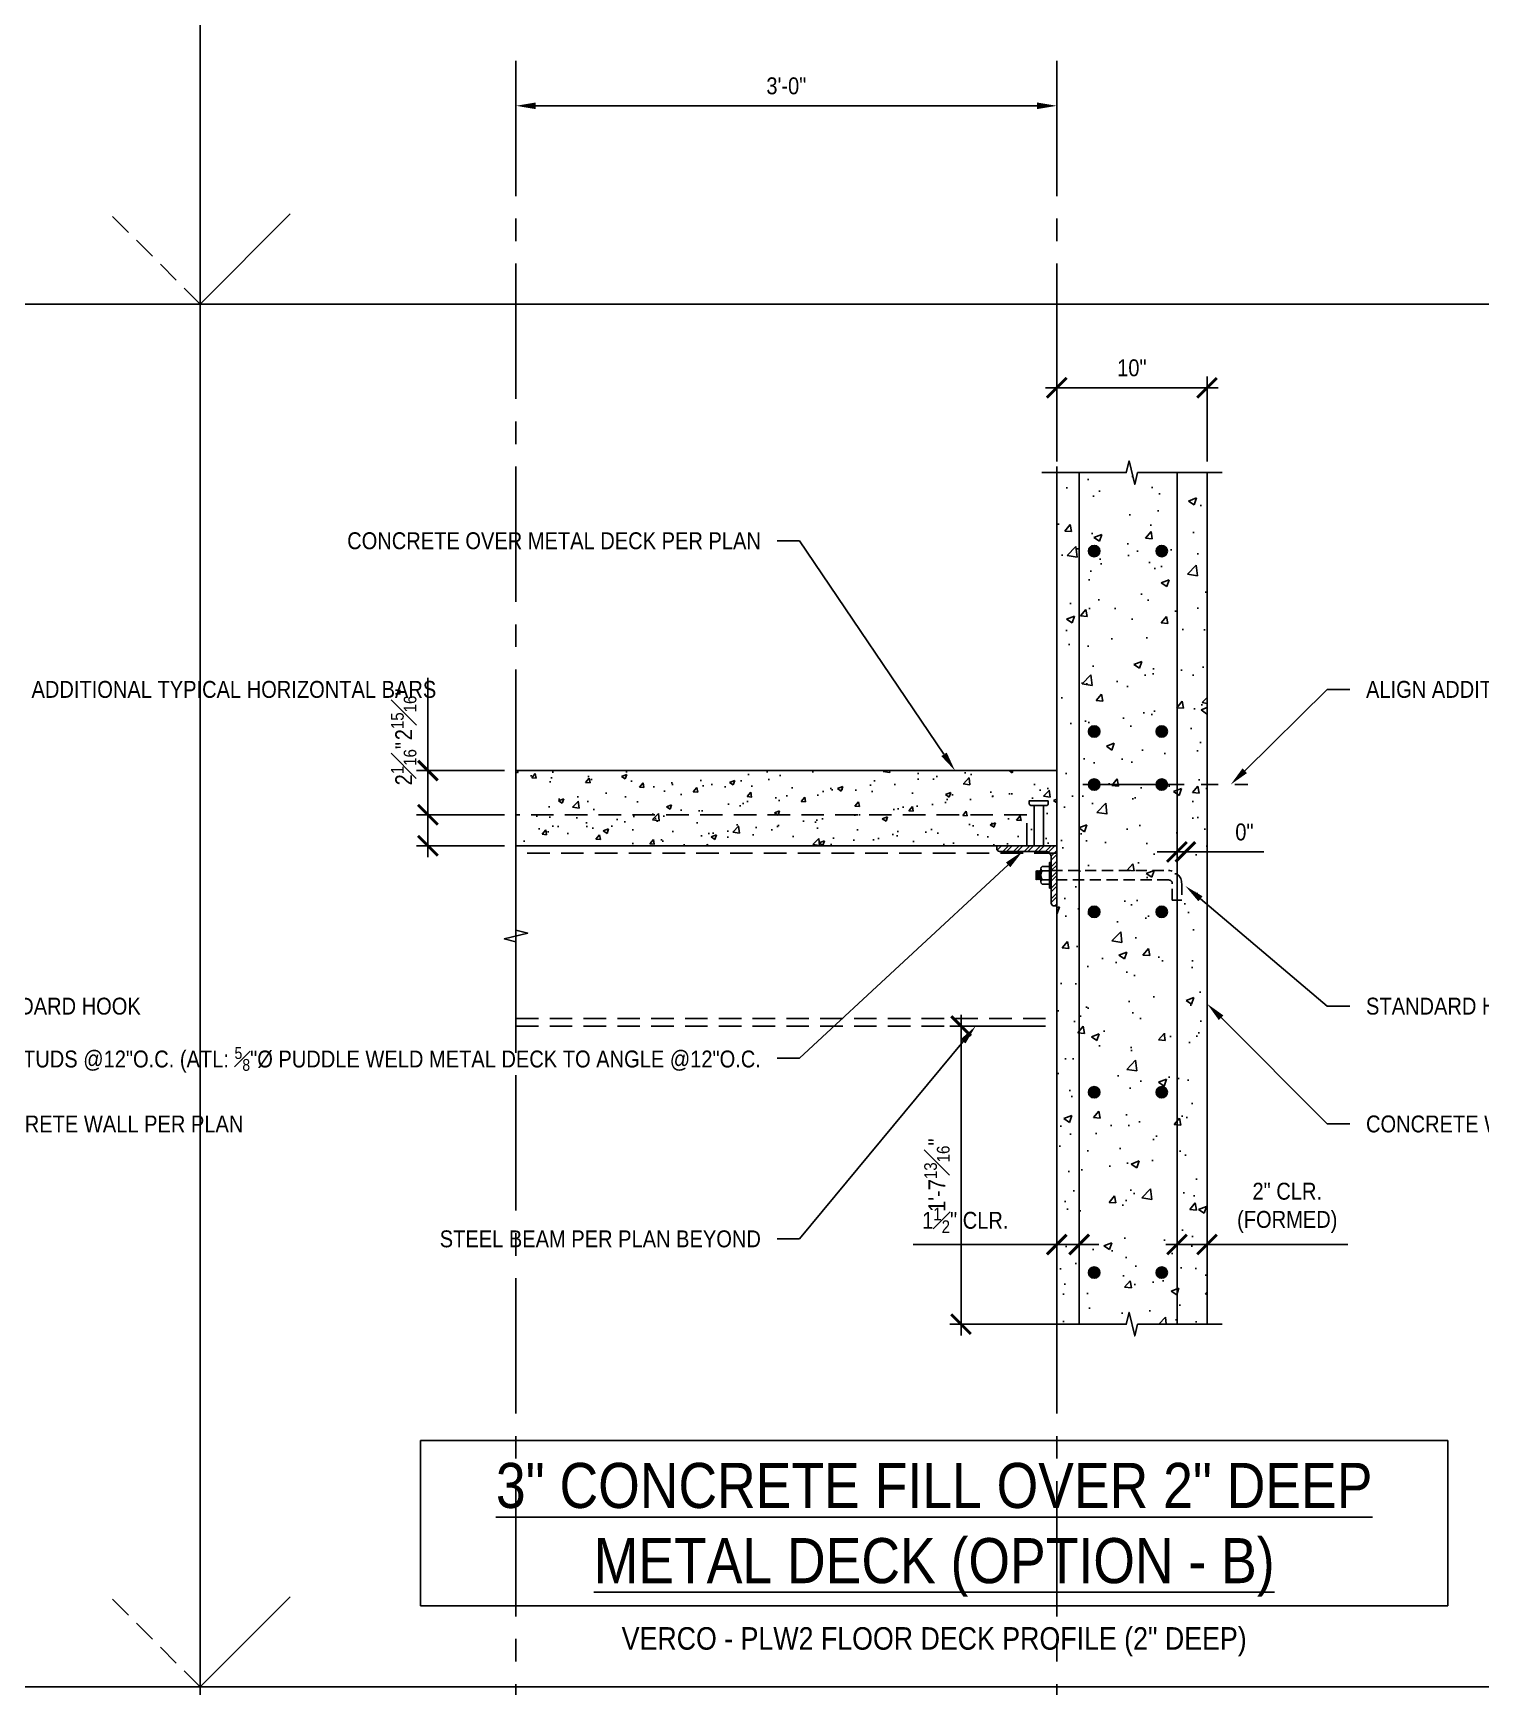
# Model space of a CAD drawing. Header units: inches. Extents: x -2661 to 42767, y -1222 to 9099.
# Drawn here: x 579.8 to 676.2, y 1903.5 to 2013.6 of the extents above; entities that cross this region are included whole.
import ezdxf
from ezdxf import colors
from ezdxf.entities.mleader import LeaderData, LeaderLine
from ezdxf.math import Vec2, Vec3

# ---------------------------------------------------------------- set-up
doc = ezdxf.new("R2010")
doc.units = ezdxf.units.IN
doc.header["$LTSCALE"] = 12
doc.header["$MEASUREMENT"] = 0
doc.header["$PDMODE"] = 3
for name, pattern in [('CENTER2', [1.125, 0.75, -0.125, 0.125, -0.125]), ('HIDDEN2', [0.1875, 0.125, -0.0625]), ('HIDDEN4', [0.09375, 0.0625, -0.03125])]:
    doc.linetypes.add(name, pattern=pattern)
doc.layers.get('0').update_dxf_attribs({"linetype": 'CONTINUOUS'})
doc.layers.get('DefPoints').update_dxf_attribs({"color": 251, "linetype": 'CONTINUOUS'})
doc.layers.add('DESIGNER COMMENTS', color=221, linetype='CONTINUOUS', plot=False)
doc.layers.add('S-ANNO-GRID-NONPLOT', color=251, linetype='CONTINUOUS', plot=False)
for name, color, linetype in [('S-ANNO-DIMS', 2, 'CONTINUOUS'), ('S-ANNO-NOTE', 4, 'CONTINUOUS'), ('S-BOLT', 2, 'CONTINUOUS'), ('S-BREAK', 2, 'CONTINUOUS'), ('S-CONC', 4, 'CONTINUOUS'), ('S-GRID', 1, 'CENTER2'), ('S-REBAR', 7, 'CONTINUOUS'), ('S-SIMPSON', 2, 'CONTINUOUS'), ('S-STEEL', 4, 'CONTINUOUS')]:
    doc.layers.add(name, color=color, linetype=linetype)
doc.layers.add('S-HATCH1', color=1, linetype='CONTINUOUS', transparency=0.5)
doc.layers.add('S-HATCH2', color=2, linetype='CONTINUOUS', transparency=0.5)
doc.styles.add('Arial', font='arial.ttf', dxfattribs={"width": 0.85})
doc.dimstyles.new('DIM-12_Se', dxfattribs={"dimscale": 12, "dimtxt": 0.09375, "dimasz": 0.109375, "dimexe": 0.0625, "dimexo": 0.0625, "dimgap": 0.0625, "dimtad": 1, "dimdec": 4, "dimzin": 11, "dimdsep": 46, "dimlunit": 4, "dimtxsty": 'Arial', "dimblk": 'ARCHTICK', "dimcen": 0.125, "dimdle": 0.0625, "dimclrd": 256, "dimclre": 256, "dimclrt": 4, "dimadec": 0, "dimazin": 0, "dimtfac": 0.75, "dimtdec": 4, "dimtmove": 0, "dimatfit": 3, "dimfxl": 1, "dimfrac": 1, "dimtolj": 1, "dimtzin": 0, "dimarcsym": 0})

# ---------------------------------------------------------------- blocks, each defined once
blk = doc.blocks.new('Se_24x36_STARTERS_GRID')
for p, q in [((-279.63, -92), (-279.63, 276)), ((-279.63, 184), (-273.63, 190)), ((-372.84, 184), (-279.63, 184)), ((-279.63, 184), (-186.42, 184)), ((-279.63, 92), (-273.63, 98)), ((-372.84, 92), (-279.63, 92)), ((-279.63, 92), (-186.42, 92))]:
    blk.add_line(p, q)
at = {"linetype": 'HIDDEN2'}
for p, q in [((-279.63, 184), (-285.63, 190)), ((-279.63, 92), (-285.63, 98))]:
    blk.add_line(p, q, dxfattribs=at)
blk = doc.blocks.new('*D1877')
at = {"layer": 'DefPoints', "color": 0, "transparency": 16777216}
for p in [(611.96, 2008.74), (647.96, 2008.74), (647.96, 2008.74)]:
    blk.add_point(p, dxfattribs=at)
at = {"layer": 'DESIGNER COMMENTS', "lineweight": -2, "transparency": 16777216}
blk.add_line((613.28, 2008.74), (646.65, 2008.74), dxfattribs=at)
at = {"layer": 'DESIGNER COMMENTS', "transparency": 16777216}
for points in [[(613.28, 2008.96), (613.28, 2008.52), (611.96, 2008.74)], [(646.65, 2008.96), (646.65, 2008.52), (647.96, 2008.74)]]:
    blk.add_solid(points, dxfattribs=at)
at = {"layer": 'DESIGNER COMMENTS', "transparency": 16777216, "insert": (629.96, 2010.06), "char_height": 1.125, "attachment_point": 5, "style": 'Arial'}
blk.add_mtext('\\A1;3\'-0"', dxfattribs=at)
blk = doc.blocks.new('_ARCHTICK')
at = {"color": 0, "linetype": 'ByBlock', "const_width": 0.15}
blk.add_lwpolyline([(-0.5, -0.5), (0.5, 0.5)], dxfattribs=at)
blk = doc.blocks.new('*D1883')
at = {"layer": 'DefPoints', "color": 0, "transparency": 16777216}
for p in [(657.96, 1989.98), (647.96, 1984.33), (657.96, 1984.33)]:
    blk.add_point(p, dxfattribs=at)
at = {"layer": 'S-ANNO-DIMS', "lineweight": -2, "transparency": 16777216}
for p, q in [((647.96, 1985.08), (647.96, 1990.73)), ((657.96, 1985.08), (657.96, 1990.73)), ((647.21, 1989.98), (658.71, 1989.98))]:
    blk.add_line(p, q, dxfattribs=at)
at = {"layer": 'S-ANNO-DIMS', "lineweight": -2, "transparency": 16777216, "xscale": 1.3125, "yscale": 1.3125, "zscale": 1.3125, "rotation": 180}
blk.add_blockref('_ARCHTICK', (647.96, 1989.98), dxfattribs=at)
at = {"layer": 'S-ANNO-DIMS', "lineweight": -2, "transparency": 16777216, "xscale": 1.3125, "yscale": 1.3125, "zscale": 1.3125}
blk.add_blockref('_ARCHTICK', (657.96, 1989.98), dxfattribs=at)
at = {"layer": 'S-ANNO-DIMS', "color": 4, "transparency": 16777216, "insert": (652.96, 1991.3), "char_height": 1.125, "attachment_point": 5, "style": 'Arial'}
blk.add_mtext('\\A1;10"', dxfattribs=at)
blk = doc.blocks.new('*D1884')
at = {"layer": 'DefPoints', "color": 0, "transparency": 16777216}
for p in [(655.96, 1932.98), (657.96, 1932.98), (657.96, 1932.98)]:
    blk.add_point(p, dxfattribs=at)
at = {"layer": 'S-ANNO-DIMS', "lineweight": -2, "transparency": 16777216}
for p, q in [((655.21, 1932.98), (657.96, 1932.98)), ((657.96, 1932.98), (667.33, 1932.98))]:
    blk.add_line(p, q, dxfattribs=at)
at = {"layer": 'S-ANNO-DIMS', "lineweight": -2, "transparency": 16777216, "xscale": 1.3125, "yscale": 1.3125, "zscale": 1.3125, "rotation": 180}
blk.add_blockref('_ARCHTICK', (655.96, 1932.98), dxfattribs=at)
at = {"layer": 'S-ANNO-DIMS', "lineweight": -2, "transparency": 16777216, "xscale": 1.3125, "yscale": 1.3125, "zscale": 1.3125}
blk.add_blockref('_ARCHTICK', (657.96, 1932.98), dxfattribs=at)
at = {"layer": 'S-ANNO-DIMS', "color": 4, "transparency": 16777216, "insert": (663.3, 1935.42), "char_height": 1.125, "width": 8.596, "attachment_point": 5, "style": 'Arial'}
blk.add_mtext('\\A1;2" CLR. (FORMED)', dxfattribs=at)
blk = doc.blocks.new('*D1885')
at = {"layer": 'DefPoints', "color": 0, "transparency": 16777216}
for p in [(647.96, 1932.98), (647.96, 1932.98), (649.45, 1932.98)]:
    blk.add_point(p, dxfattribs=at)
at = {"layer": 'S-ANNO-DIMS', "lineweight": -2, "transparency": 16777216}
for p, q in [((647.96, 1932.98), (638.4, 1932.98)), ((649.45, 1932.98), (647.96, 1932.98)), ((649.45, 1932.98), (650.76, 1932.98))]:
    blk.add_line(p, q, dxfattribs=at)
at = {"layer": 'S-ANNO-DIMS', "lineweight": -2, "transparency": 16777216, "xscale": 1.3125, "yscale": 1.3125, "zscale": 1.3125}
blk.add_blockref('_ARCHTICK', (647.96, 1932.98), dxfattribs=at)
at = {"layer": 'S-ANNO-DIMS', "lineweight": -2, "transparency": 16777216, "xscale": 1.3125, "yscale": 1.3125, "zscale": 1.3125, "rotation": 180}
blk.add_blockref('_ARCHTICK', (649.45, 1932.98), dxfattribs=at)
at = {"layer": 'S-ANNO-DIMS', "color": 4, "transparency": 16777216, "insert": (641.87, 1934.59), "char_height": 1.125, "width": 5.841, "attachment_point": 5, "style": 'Arial'}
blk.add_mtext('\\A1;1{\\H0.75x;\\S1#2;}" CLR.', dxfattribs=at)
blk = doc.blocks.new('*D1886')
at = {"layer": 'DefPoints', "color": 0, "transparency": 16777216}
for p in [(606.1, 1964.51), (611.96, 1964.51), (611.96, 1961.57)]:
    blk.add_point(p, dxfattribs=at)
at = {"layer": 'DESIGNER COMMENTS', "lineweight": -2, "transparency": 16777216}
for p, q in [((606.1, 1964.51), (606.1, 1970.69)), ((611.21, 1964.51), (605.35, 1964.51)), ((606.1, 1960.82), (606.1, 1964.51)), ((611.21, 1961.57), (605.35, 1961.57))]:
    blk.add_line(p, q, dxfattribs=at)
at = {"layer": 'DESIGNER COMMENTS', "lineweight": -2, "transparency": 16777216, "xscale": 1.3125, "yscale": 1.3125, "zscale": 1.3125}
for p, rotation in [((606.1, 1964.51), 90), ((606.1, 1961.57), 270)]:
    blk.add_blockref('_ARCHTICK', p, dxfattribs=dict(at, rotation=rotation))
at = {"layer": 'DESIGNER COMMENTS', "color": 4, "transparency": 16777216, "insert": (604.49, 1968.25), "char_height": 1.125, "attachment_point": 5, "rotation": 90, "style": 'Arial'}
blk.add_mtext('\\A1;2{\\H0.75x;\\S15#16;}"', dxfattribs=at)
blk = doc.blocks.new('*D1887')
at = {"layer": 'DefPoints', "color": 0, "transparency": 16777216}
for p in [(606.1, 1961.57), (611.96, 1961.57), (611.96, 1959.51)]:
    blk.add_point(p, dxfattribs=at)
at = {"layer": 'DESIGNER COMMENTS', "lineweight": -2, "transparency": 16777216}
for p, q in [((606.1, 1961.57), (606.1, 1967.05)), ((611.21, 1961.57), (605.35, 1961.57)), ((606.1, 1958.76), (606.1, 1961.57)), ((611.21, 1959.51), (605.35, 1959.51))]:
    blk.add_line(p, q, dxfattribs=at)
at = {"layer": 'DESIGNER COMMENTS', "lineweight": -2, "transparency": 16777216, "xscale": 1.3125, "yscale": 1.3125, "zscale": 1.3125}
for p, rotation in [((606.1, 1961.57), 90), ((606.1, 1959.51), 270)]:
    blk.add_blockref('_ARCHTICK', p, dxfattribs=dict(at, rotation=rotation))
at = {"layer": 'DESIGNER COMMENTS', "color": 4, "transparency": 16777216, "insert": (604.49, 1964.97), "char_height": 1.125, "attachment_point": 5, "rotation": 90, "style": 'Arial'}
blk.add_mtext('\\A1;2{\\H0.75x;\\S1#16;}"', dxfattribs=at)
blk = doc.blocks.new('NUT-SM-THREADS-new')
for p, q in [((-0.94, 0.81), (-0.94, 0)), ((-0.94, 0), (-0.84, 0)), ((-0.84, 0), (0.84, 0)), ((-0.7, 0.94), (0.7, 0.94)), ((0.39, 1.44), (-0.5, 1.44)), ((-0.5, 1.44), (-0.39, 1.37)), ((-0.5, 1.31), (-0.39, 1.37)), ((0.5, 1.25), (-0.5, 1.31)), ((-0.5, 1.31), (-0.39, 1.25)), ((-0.5, 1.19), (-0.39, 1.25)), ((0.5, 1.12), (-0.5, 1.19)), ((-0.5, 1.19), (-0.39, 1.12)), ((-0.5, 1.06), (-0.39, 1.12)), ((0.5, 1), (-0.5, 1.06)), ((-0.5, 1.06), (-0.39, 1)), ((-0.5, 0.94), (-0.39, 1)), ((-0.47, 0.81), (-0.47, 0)), ((-0.39, 1.37), (0.39, 1.31)), ((-0.39, 1.25), (0.39, 1.19)), ((-0.39, 1.12), (0.39, 1.06)), ((-0.39, 1), (0.39, 0.94)), ((0.5, 1.37), (-0.09, 1.41)), ((0.39, 1.44), (0.39, 1.44)), ((0.39, 1.44), (0.5, 1.37)), ((0.39, 1.31), (0.5, 1.37)), ((0.39, 1.31), (0.5, 1.25)), ((0.39, 1.19), (0.5, 1.25)), ((0.39, 1.19), (0.5, 1.12)), ((0.39, 1.06), (0.5, 1.12)), ((0.39, 1.06), (0.5, 1)), ((0.39, 0.94), (0.5, 1)), ((0.47, 0.81), (0.47, 0)), ((0.84, 0), (0.94, 0)), ((0.94, 0.81), (0.94, 0))]:
    blk.add_line(p, q)
for centre, radius, start, end in [((-0.7, 0.65), 0.283, 33.8901, 146.1099), ((0, -0.01), 0.943, 60.1583, 119.8417), ((0.7, 0.65), 0.283, 33.8901, 146.1099)]:
    blk.add_arc(centre, radius, start, end)
blk = doc.blocks.new('NUT-w-WASHER-sm-new')
blk.add_lwpolyline([(-1.36, 0.17), (1.36, 0.17), (1.36, 0), (-1.36, 0)], close=True)
blk.add_blockref('NUT-SM-THREADS-new', (0, 0.17))
blk = doc.blocks.new('L4x4x0-375')
at = {"layer": 'S-HATCH1'}
h = blk.add_hatch(dxfattribs=at)
h.set_pattern_fill('STEEL', color=256, scale=4, style=0)
h.set_pattern_definition([(45, (-1406.46766, -498.0818), (-0.35355339, 0.35355339), []), (45, (-1406.46766, -497.8318), (-0.35355339, 0.35355339), [])])
edge = h.paths.add_edge_path()
edge.add_line((4, -2), (4, -1.8125))
edge.add_arc((3.8125, -1.8125), 0.1875, 0, 90)
edge.add_line((3.8125, -1.625), (0.75, -1.625))
edge.add_arc((0.75, -1.25), 0.375, 180, 270, ccw=False)
edge.add_line((0.375, -1.25), (0.375, 1.8125))
edge.add_arc((0.1875, 1.8125), 0.1875, 0, 90)
edge.add_line((0.1875, 2), (0, 2))
edge.add_line((0, 2), (0, -2))
edge.add_line((0, -2), (4, -2))
at = {"layer": 'S-STEEL'}
blk.add_lwpolyline([(4, -2), (4, -1.8125, 0.41421356), (3.8125, -1.625), (0.75, -1.625, -0.41421356), (0.375, -1.25), (0.375, 1.8125, 0.41421356), (0.1875, 2), (0, 2), (0, -2)], format="xyb", close=True, dxfattribs=at)
blk = doc.blocks.new('*U521')
h = blk.add_hatch(color=256)
h.dxf.hatch_style = 1
h.paths.add_polyline_path([(0.375, 0, 1), (-0.375, 0, 1)])
at = {"color": 0}
blk.add_circle((0, 0), 0.375, dxfattribs=at)
blk = doc.blocks.new('*U1822')
at = {"layer": 'S-REBAR', "linetype": 'ByBlock', "rotation": 180}
blk.add_blockref('*U521', (0, 0), dxfattribs=at)
blk = doc.blocks.new('*U1821')
at = {"layer": 'S-REBAR', "color": 0, "linetype": 'ByBlock', "lineweight": -2, "transparency": 16777216}
for p in [(0, 48), (4.5, 48), (0, 36), (4.5, 36), (0, 24), (4.5, 24), (0, 12), (4.5, 12), (0, 0), (4.5, 0)]:
    blk.add_blockref('*U1822', p, dxfattribs=at)
blk = doc.blocks.new('*D1869')
at = {"layer": 'DefPoints', "color": 0, "transparency": 16777216}
for p in [(655.96, 1959.1), (655.96, 1959.1), (656.52, 1959.1)]:
    blk.add_point(p, dxfattribs=at)
at = {"layer": 'S-ANNO-DIMS', "lineweight": -2, "transparency": 16777216}
for p, q in [((655.96, 1959.1), (654.65, 1959.1)), ((655.96, 1959.1), (656.52, 1959.1)), ((656.52, 1959.1), (661.75, 1959.1))]:
    blk.add_line(p, q, dxfattribs=at)
at = {"layer": 'S-ANNO-DIMS', "lineweight": -2, "transparency": 16777216, "xscale": 1.3125, "yscale": 1.3125, "zscale": 1.3125}
blk.add_blockref('_ARCHTICK', (655.96, 1959.1), dxfattribs=at)
at = {"layer": 'S-ANNO-DIMS', "lineweight": -2, "transparency": 16777216, "xscale": 1.3125, "yscale": 1.3125, "zscale": 1.3125, "rotation": 180}
blk.add_blockref('_ARCHTICK', (656.52, 1959.1), dxfattribs=at)
at = {"layer": 'S-ANNO-DIMS', "color": 4, "transparency": 16777216, "insert": (660.45, 1960.42), "char_height": 1.125, "attachment_point": 5, "style": 'Arial'}
blk.add_mtext('\\A1;0"', dxfattribs=at)
blk = doc.blocks.new('*D1912')
at = {"layer": 'DefPoints', "color": 0, "transparency": 16777216}
for p in [(647.96, 1947.51), (641.59, 1927.68), (647.96, 1927.68)]:
    blk.add_point(p, dxfattribs=at)
at = {"layer": 'DESIGNER COMMENTS', "lineweight": -2, "transparency": 16777216}
for p, q in [((641.59, 1948.26), (641.59, 1926.93)), ((647.21, 1947.51), (640.84, 1947.51)), ((647.21, 1927.68), (640.84, 1927.68))]:
    blk.add_line(p, q, dxfattribs=at)
at = {"layer": 'DESIGNER COMMENTS', "lineweight": -2, "transparency": 16777216, "xscale": 1.3125, "yscale": 1.3125, "zscale": 1.3125}
for p, rotation in [((641.59, 1947.51), 90), ((641.59, 1927.68), 270)]:
    blk.add_blockref('_ARCHTICK', p, dxfattribs=dict(at, rotation=rotation))
at = {"layer": 'DESIGNER COMMENTS', "color": 4, "transparency": 16777216, "insert": (639.98, 1937.59), "char_height": 1.125, "attachment_point": 5, "rotation": 90, "style": 'Arial'}
blk.add_mtext('\\A1;1\'-7{\\H0.75x;\\S13#16;}"', dxfattribs=at)

msp = doc.modelspace()

# ---------------------------------------------------------------- hatches: boundary and pattern name
at = {"layer": 'S-HATCH2'}
h = msp.add_hatch(dxfattribs=at)
h.set_pattern_fill('AR-CONC', color=256, scale=0.75, style=0)
h.set_pattern_definition([(50, (156.1546, 1751.5466), (5.37945, -0.47064), [0.5625, -6.1875]), (355, (156.1546, 1751.5466), (-1.040635, 5.64144), [0.45, -4.95]), (100.4514, (156.603, 1751.5073), (4.338816, 5.1708), [0.47805, -5.258566]), (46.1842, (156.1546, 1753.0466), (8.00431, -1.241395), [0.84375, -9.28125]), (96.6356, (156.822, 1752.943), (7.00996, 7.30589), [0.71708, -7.88785]), (351.1842, (156.155, 1753.0466), (7.00996, 7.30589), [0.675, -7.425]), (21, (156.9046, 1752.6716), (4.476803, -3.01964), [0.5625, -6.1875]), (326, (156.9046, 1752.6716), (1.824865, 5.438625), [0.45, -4.95]), (71.4514, (157.2777, 1752.42), (6.30167, 2.418984), [0.47805, -5.258566]), (37.5, (156.1546, 1751.5466), (0.091199, 2.496704), [0, -4.89, 0, -5.025, 0, -4.96875]), (7.5, (156.1546, 1751.5466), (1.973022, 2.958088), [0, -2.865, 0, -4.7775, 0, -1.89375]), (327.5, (154.4821, 1751.5466), (4.003668, -0.1691615), [0, -1.875, 0, -5.85, 0, -7.7625]), (317.5, (153.732, 1751.5466), (4.373896, 0.750787), [0, -2.4375, 0, -3.885, 0, -5.5125])])
h.paths.add_polyline_path([(647.96399, 1927.67953), (652.58542, 1927.67953), (652.77471, 1928.45788), (652.96399, 1927.67953), (657.96399, 1927.67953), (657.96399, 1984.33364), (647.96399, 1984.33364)])
h = msp.add_hatch(dxfattribs=at)
h.set_pattern_fill('AR-CONC', color=256, scale=0.5, style=0)
h.set_pattern_definition([(50, (-32508.2112, -2072.5352), (3.5863009, -0.31376067), [0.375, -4.125]), (355, (-32508.2112, -2072.5352), (-0.69375667, 3.76096067), [0.3, -3.3]), (100.451444, (-32507.9124, -2072.5614), (2.89254423, 3.44719995), [0.31870096, -3.50571056]), (46.1842, (-32508.2112, -2071.5352), (5.33620665, -0.8275964), [0.5625, -6.1875]), (96.635635, (-32507.7666, -2071.604), (4.6733097, 4.870593), [0.4780517, -5.2585688]), (351.184164, (-32508.211, -2071.535), (4.6733097, 4.870593), [0.45, -4.95]), (21, (-32507.7112, -2071.7852), (2.98453526, -2.01309445), [0.375, -4.125]), (326, (-32507.7112, -2071.7852), (1.21657666, 3.62575023), [0.3, -3.3]), (71.451445, (-32507.4625, -2071.953), (4.2011119, 1.61265576), [0.31870095, -3.50571056]), (37.5, (-32508.2112, -2072.5352), (0.060799277, 1.66446927), [0, -3.26, 0, -3.35, 0, -3.3125]), (7.5, (-32508.2112, -2072.5352), (1.31534769, 1.97205856), [0, -1.91, 0, -3.185, 0, -1.2625]), (327.5, (-32509.3262, -2072.5352), (2.66911218, -0.11277436), [0, -1.25, 0, -3.9, 0, -5.175]), (317.5, (-32509.8262, -2072.5352), (2.91593085, 0.50052491), [0, -1.625, 0, -2.59, 0, -3.675])])
h.paths.add_polyline_path([(611.96399, 1964.50658), (611.96399, 1959.50658), (647.96399, 1959.50658), (647.96399, 1964.50658)])

# ---------------------------------------------------------------- linework, layer by layer
at = {"layer": 'DESIGNER COMMENTS', "linetype": 'CENTER2'}
for p, q in [((611.96399, 2011.73791), (611.96399, 1811.54657)), ((647.96399, 2011.73791), (647.96399, 1811.54657))]:
    msp.add_line(p, q, dxfattribs=at)
at = {"layer": 'S-BOLT', "linetype": 'HIDDEN4'}
msp.add_lwpolyline([(655.65149, 1955.89094), (655.65149, 1956.98469, 0.414213562), (655.40149, 1957.23469), (647.58899, 1957.23469), (647.58899, 1957.85969), (655.40149, 1957.85969, -0.414213562), (656.27649, 1956.98469), (656.27649, 1955.89094)], format="xyb", close=True, dxfattribs=at)
at = {"layer": 'S-BREAK'}
for points in [[(646.96399, 1984.33364), (652.58542, 1984.33364), (652.77471, 1985.11199), (653.15328, 1983.55529), (653.34257, 1984.33364), (658.96399, 1984.33364)], [(611.96399, 1965.50658), (611.96399, 1953.88516), (612.74234, 1953.69587), (611.18564, 1953.3173), (611.96399, 1953.12801), (611.96399, 1946.50658)], [(658.96399, 1927.67953), (653.34257, 1927.67953), (653.15328, 1926.90118), (652.77471, 1928.45788), (652.58542, 1927.67953), (646.96399, 1927.67953)]]:
    msp.add_lwpolyline(points, dxfattribs=at)
at = {"layer": 'S-CONC'}
for points in [[(647.96399, 1984.33364), (647.96399, 1927.67953)], [(657.96399, 1927.67953), (657.96399, 1984.33364)]]:
    msp.add_lwpolyline(points, dxfattribs=at)
at = {"layer": 'S-GRID', "color": 1, "linetype": 'CENTER2', "ltscale": 0.75}
msp.add_line((649.69744, 1963.58021), (660.68149, 1963.58021), dxfattribs=at)
at = {"layer": 'S-REBAR'}
for points in [[(649.45005, 1984.33364), (649.45005, 1927.67953)], [(655.96399, 1984.33364), (655.96399, 1927.67953)]]:
    msp.add_lwpolyline(points, dxfattribs=at)
at = {"layer": 'S-SIMPSON'}
msp.add_lwpolyline([(647.38224, 1962.50658), (646.13224, 1962.50658), (646.13224, 1962.28783, 0.414213562), (646.22599, 1962.19408), (646.44474, 1962.19408), (646.44474, 1959.50658), (646.44474, 1962.19408), (647.06974, 1962.19408), (647.06974, 1959.50658), (647.06974, 1962.19408), (647.28849, 1962.19408, 0.414213562), (647.38224, 1962.28783), (647.38224, 1962.50658)], format="xyb", close=True, dxfattribs=at)
at = {"layer": 'S-STEEL'}
for points in [[(611.96399, 1964.50658), (647.96399, 1964.50658)], [(611.96399, 1959.50658), (647.96399, 1959.50658)]]:
    msp.add_lwpolyline(points, dxfattribs=at)
at = {"layer": 'S-STEEL', "color": 2, "linetype": 'HIDDEN2'}
for points in [[(645.96399, 1959.50658), (645.96399, 1961.56908), (611.96399, 1961.56908)], [(611.96399, 1947.50658), (647.96399, 1947.50658), (647.96399, 1959.50658), (611.96399, 1959.50658)], [(611.96399, 1948.00658), (647.96399, 1948.00658), (647.96399, 1959.00658), (611.96399, 1959.00658)]]:
    msp.add_lwpolyline(points, dxfattribs=at)

# ---------------------------------------------------------------- block references
at = {"layer": 'S-ANNO-GRID-NONPLOT'}
msp.add_blockref('Se_24x36_STARTERS_GRID', (870.57281, 1811.54657), dxfattribs=at)
at = {"layer": 'S-BOLT', "xscale": 0.625, "yscale": 0.625, "zscale": 0.625, "rotation": 90.00000000000001}
msp.add_blockref('NUT-w-WASHER-sm-new', (647.58899, 1957.54719), dxfattribs=at)
at = {"layer": 'S-REBAR', "xscale": -1, "rotation": 180}
msp.add_blockref('*U1821', (650.45005, 1979.11269), dxfattribs=at)
at = {"layer": 'S-REBAR', "linetype": 'ByBlock', "xscale": -1, "rotation": 180}
for p in [(650.45005, 1963.58021), (654.95005, 1963.58021)]:
    msp.add_blockref('*U521', p, dxfattribs=at)
at = {"layer": 'S-STEEL', "rotation": 180}
msp.add_blockref('L4x4x0-375', (647.96399, 1957.50658), dxfattribs=at)

# ---------------------------------------------------------------- texts
at = {"layer": 'DESIGNER COMMENTS', "insert": (639.80007, 1906.54657), "char_height": 1.5, "attachment_point": 5, "style": 'Arial'}
msp.add_mtext('VERCO - PLW2 FLOOR DECK PROFILE (2" DEEP)', dxfattribs=at)
at = {"layer": 'S-ANNO-NOTE', "color": 191, "insert": (639.80007, 1909.54657), "char_height": 3, "width": 65.3895195, "attachment_point": 8, "style": 'Arial', "bg_fill": 16, "box_fill_scale": 1.5, "bg_fill_color": 256, "bg_fill_transparency": 0}
msp.add_mtext('{\\L3" CONCRETE FILL OVER 2" DEEP METAL DECK (OPTION - B)}', dxfattribs=at)

# ---------------------------------------------------------------- dimensions: what is measured, and where the dimension line sits
at = {"layer": 'DESIGNER COMMENTS'}
dim = msp.add_linear_dim(base=(647.96399, 2008.73791), p1=(611.96399, 2008.73791), p2=(647.96399, 2008.73791), angle=180, dimstyle='DIM-12_Se', override={"dimsah": 1, "dimclrt": 256}, dxfattribs=at)
dim.commit()
dim.dimension.update_dxf_attribs({"geometry": '*D1877', "text_midpoint": (629.96399, 2010.06268)})
for base, p1, p2, angle, picture, middle in [((606.09695, 1964.50658), (611.96399, 1961.56908), (611.96399, 1964.50658), 270, '*D1886', (604.48536, 1968.25367)), ((606.09695, 1961.56908), (611.96399, 1959.50658), (611.96399, 1961.56908), 270, '*D1887', (604.49256, 1964.96565)), ((641.587208, 1927.67953), (647.963994, 1947.506585), (647.963994, 1927.67953), 90, '*D1912', (639.975328, 1937.593057))]:
    dim = msp.add_linear_dim(base=base, p1=p1, p2=p2, angle=angle, dimstyle='DIM-12_Se', dxfattribs=at)
    dim.commit()
    dim.dimension.update_dxf_attribs({"geometry": picture, "text_midpoint": middle})
at = {"layer": 'S-ANNO-DIMS'}
dim = msp.add_linear_dim(base=(657.96399, 1989.97577), p1=(647.96399, 1984.33364), p2=(657.96399, 1984.33364), angle=180, dimstyle='DIM-12_Se', dxfattribs=at)
dim.commit()
dim.dimension.update_dxf_attribs({"geometry": '*D1883', "text_midpoint": (652.96399, 1989.97577), "dimtype": 160})
dim = msp.add_linear_dim(base=(655.96399, 1959.09803), p1=(656.52252, 1959.09803), p2=(655.96399, 1959.09803), text='0"', dimstyle='DIM-12_Se', dxfattribs=at)
dim.commit()
dim.dimension.update_dxf_attribs({"geometry": '*D1869', "text_midpoint": (660.44707, 1959.09803), "dimtype": 160})
dim = msp.add_linear_dim(base=(657.96399, 1932.98425), p1=(655.96399, 1932.98425), p2=(657.96399, 1932.98425), angle=180, text='<> CLR. (FORMED)', dimstyle='DIM-12_Se', dxfattribs=at)
dim.commit()
dim.dimension.update_dxf_attribs({"geometry": '*D1884', "text_midpoint": (663.30096, 1935.41919)})
dim = msp.add_linear_dim(base=(647.96399, 1932.98425), p1=(649.45005, 1932.98425), p2=(647.96399, 1932.98425), text='<> CLR.', dimstyle='DIM-12_Se', dxfattribs=at)
dim.commit()
dim.dimension.update_dxf_attribs({"geometry": '*D1885', "text_midpoint": (641.86964, 1934.59104)})

# ---------------------------------------------------------------- leaders
at = {"layer": 'S-ANNO-NOTE'}
ml = msp.add_multileader_mtext('Standard', dxfattribs=at)
ml.set_content('\\A1;CONCRETE OVER METAL DECK PER PLAN', color=4, style='Arial')
ml.set_leader_properties(color=2)
ml.build(insert=Vec2(0, 0))
ml.multileader.update_dxf_attribs({"dogleg_length": 0.36, "arrow_head_size": 1.3125, "scale": 12})
ctx = ml.context
ctx.base_point, ctx.scale, ctx.char_height, ctx.arrow_head_size, ctx.landing_gap_size, ctx.plane_origin = Vec3(611.87808, 1979.7931), 12, 1.125, 1.3125, 1.08, Vec3(662.06109, 2294.95366)
ctx.text_align_type = 2
notes = []
notes.append((ctx, [(0, (1, 1, 0), (630.8446, 1979.7931), (-1, 0), 1.5, [(0, [(641.18755, 1964.50658)], 0, [])])]))
ctx.mtext.insert, ctx.mtext.width, ctx.mtext.alignment, ctx.mtext.flow_direction = Vec3(628.2646, 1980.3652), 16.3006062, 3, 5
ml = msp.add_multileader_mtext('Standard', dxfattribs=at)
ml.set_content('\\A1;CONCRETE SLAB PER PLAN', color=4, style='Arial')
ml.set_leader_properties(color=2)
ml.build(insert=Vec2(0, 0))
ml.multileader.update_dxf_attribs({"dogleg_length": 0.36, "arrow_head_size": 1.3125, "scale": 12})
ctx = ml.context
ctx.base_point, ctx.scale, ctx.char_height, ctx.arrow_head_size, ctx.landing_gap_size, ctx.plane_origin = Vec3(704.83688, 1973.80398), 12, 1.125, 1.3125, 1.08, Vec3(712.43943, 2210.54129)
ctx.text_align_type = 2
notes.append((ctx, [(0, (1, 1, 0), (722.81454, 1973.80398), (-1, 0), 1.5, [(0, [(730.59737, 1964.50658)], 0, [])])]))
ctx.mtext.insert, ctx.mtext.width, ctx.mtext.alignment, ctx.mtext.flow_direction = Vec3(720.23454, 1974.36648), 15.0614428, 3, 5
ml = msp.add_multileader_mtext('Standard', dxfattribs=at)
ml.set_content('\\A1;ALIGN ADDITIONAL TYPICAL HORIZONTAL BARS', color=4, style='Arial')
ml.set_leader_properties(color=2)
ml.build(insert=Vec2(0, 0))
ml.multileader.update_dxf_attribs({"dogleg_length": 0.36, "arrow_head_size": 1.3125, "scale": 12})
ctx = ml.context
ctx.base_point, ctx.scale, ctx.char_height, ctx.arrow_head_size, ctx.landing_gap_size, ctx.plane_origin = Vec3(574.25489, 1969.90355), 12, 1.125, 1.3125, 1.08, Vec3(467.67252, 2220.01362)
notes.append((ctx, [(0, (1, 1, 0), (572.75489, 1969.90355), (1, 0), 1.5, [(0, [(566.32777, 1963.58021)], 0, [])])]))
ctx.mtext.insert, ctx.mtext.width, ctx.mtext.flow_direction = Vec3(575.33489, 1970.47564), 14.036485, 5
ml = msp.add_multileader_mtext('Standard', dxfattribs=at)
ml.set_content('\\A1;ALIGN ADDITIONAL TYPICAL HORIZONTAL BARS', color=4, style='Arial')
ml.set_leader_properties(color=2)
ml.build(insert=Vec2(0, 0))
ml.multileader.update_dxf_attribs({"dogleg_length": 0.36, "arrow_head_size": 1.3125, "scale": 12})
ctx = ml.context
ctx.base_point, ctx.scale, ctx.char_height, ctx.arrow_head_size, ctx.landing_gap_size, ctx.plane_origin = Vec3(667.46399, 1969.90355), 12, 1.125, 1.3125, 1.08, Vec3(560.88162, 2220.01362)
notes.append((ctx, [(0, (1, 1, 0), (665.96399, 1969.90355), (1, 0), 1.5, [(0, [(659.53687, 1963.58021)], 0, [])])]))
ctx.mtext.insert, ctx.mtext.width, ctx.mtext.flow_direction = Vec3(668.54399, 1970.47564), 14.036485, 5
ml = msp.add_multileader_mtext('Standard', dxfattribs=at)
ml.set_content('\\A1;STEEL ANGLE PER PLAN w/ {\\H0.7x;\\S5#8;}"%%C ANCHOR BOLTS (6" EMBED.) @16"O.C. & {\\H0.7x;\\S5#8;}"%%Cx4{\\H0.7x;\\S1#2;}" WELDED STUDS @12"O.C. (ATL: {\\H0.7x;\\S5#8;}"%%C PUDDLE WELD METAL DECK TO ANGLE @12"O.C.', color=4, style='Arial')
ml.set_leader_properties(color=2)
ml.build(insert=Vec2(0, 0))
ml.multileader.update_dxf_attribs({"dogleg_length": 0.125, "arrow_head_size": 1.3125, "scale": 12})
ctx = ml.context
ctx.base_point, ctx.scale, ctx.char_height, ctx.arrow_head_size, ctx.landing_gap_size, ctx.plane_origin = Vec3(606.39977, 1945.38212), 12, 1.125, 1.3125, 1.08, Vec3(504.27637, 2234.26002)
ctx.text_align_type = 2
notes.append((ctx, [(1, (1, 1, 0), (630.8446, 1945.38212), (-1, 0), 1.5, [(0, [(645.68274, 1959.13158)], 0, [])])]))
ctx.mtext.insert, ctx.mtext.width, ctx.mtext.alignment, ctx.mtext.flow_direction = Vec3(628.2646, 1946.10999), 22.4994215, 3, 5
ml = msp.add_multileader_mtext('Standard', dxfattribs=at)
ml.set_content('\\A1;STANDARD HOOK', color=4, style='Arial')
ml.set_leader_properties(color=2)
ml.build(insert=Vec2(0, 0))
ml.multileader.update_dxf_attribs({"dogleg_length": 0.36, "arrow_head_size": 1.3125, "scale": 12})
ctx = ml.context
ctx.base_point, ctx.scale, ctx.char_height, ctx.arrow_head_size, ctx.landing_gap_size, ctx.plane_origin = Vec3(574.25489, 1948.83023), 12, 1.125, 1.3125, 1.08, Vec3(467.67252, 2211.69077)
notes.append((ctx, [(0, (1, 1, 0), (572.75489, 1948.83023), (1, 0), 1.5, [(0, [(563.31342, 1956.83023)], 0, [])])]))
ctx.mtext.insert, ctx.mtext.width, ctx.mtext.flow_direction = Vec3(575.33489, 1949.40233), 12.2900544, 5
ml = msp.add_multileader_mtext('Standard', dxfattribs=at)
ml.set_content('\\A1;STANDARD HOOK', color=4, style='Arial')
ml.set_leader_properties(color=2)
ml.build(insert=Vec2(0, 0))
ml.multileader.update_dxf_attribs({"dogleg_length": 0.36, "arrow_head_size": 1.3125, "scale": 12})
ctx = ml.context
ctx.base_point, ctx.scale, ctx.char_height, ctx.arrow_head_size, ctx.landing_gap_size, ctx.plane_origin = Vec3(667.46399, 1948.83023), 12, 1.125, 1.3125, 1.08, Vec3(560.88162, 2211.69077)
notes.append((ctx, [(0, (1, 1, 0), (665.96399, 1948.83023), (1, 0), 1.5, [(0, [(656.52252, 1956.83023)], 0, [])])]))
ctx.mtext.insert, ctx.mtext.width, ctx.mtext.flow_direction = Vec3(668.54399, 1949.40233), 12.2900544, 5
ml = msp.add_multileader_mtext('Standard', dxfattribs=at)
ml.set_content('\\A1;{\\C4;1\\H0.7x;\\S3#4;\\H1.42857x;"x FULL DEPTH LSL LEDGER w/ LAYER OF BITUTHENE w/ (2) \\H0.7x;\\S5#8;\\H1.4286x;"%%C ANCHOR BOLTS @32"O.C. (8" EMBED.) }', color=256, style='Arial')
ml.set_leader_properties(color=2)
ml.build(insert=Vec2(0, 0))
ml.multileader.update_dxf_attribs({"dogleg_length": 0.36, "arrow_head_size": 1.3125, "scale": 12})
ctx = ml.context
ctx.base_point, ctx.scale, ctx.char_height, ctx.arrow_head_size, ctx.landing_gap_size, ctx.plane_origin = Vec3(790.72231, 1933.50645), 12, 1.125, 1.3125, 0.75, Vec3(863.48252, 2233.84127)
ctx.text_align_type = 2
notes.append((ctx, [(0, (1, 1, 0), (818.6192, 1933.50645), (-1, 0), 1.5, [(0, [(831.63476, 1951.5249)], 0, [])])]))
ctx.mtext.insert, ctx.mtext.width, ctx.mtext.defined_height, ctx.mtext.alignment, ctx.mtext.flow_direction = Vec3(816.3692, 1934.23432), 25.1589664, 9.15279, 3, 5
ml = msp.add_multileader_mtext('Standard', dxfattribs=at)
ml.set_content('\\A1;JOIST PER PLAN', color=4, style='Arial')
ml.set_leader_properties(color=2)
ml.build(insert=Vec2(0, 0))
ml.multileader.update_dxf_attribs({"dogleg_length": 0.36, "arrow_head_size": 1.3125, "scale": 12})
ctx = ml.context
ctx.base_point, ctx.scale, ctx.char_height, ctx.arrow_head_size, ctx.landing_gap_size, ctx.plane_origin = Vec3(788.97466, 1945.50645), 12, 1.125, 1.3125, 1.08, Vec3(851.76008, 2241.98586)
ctx.text_align_type = 2
notes.append((ctx, [(0, (1, 1, 0), (803.25321, 1945.50645), (-1, 0), 1.5, [(0, [(807.50976, 1951.5249)], 0, [])])]))
ctx.mtext.insert, ctx.mtext.width, ctx.mtext.alignment, ctx.mtext.flow_direction = Vec3(800.67321, 1946.07854), 18.2336881, 3, 5
ml = msp.add_multileader_mtext('Standard', dxfattribs=at)
ml.set_content('\\A1;1{\\H0.7x;\\S3#4;}"x FULL DEPTH LSL BLOCKING @48"O.C., w/ (3) 10d NAILS PER BLOCK', color=4, style='Arial')
ml.set_leader_properties(color=2)
ml.build(insert=Vec2(0, 0))
ml.multileader.update_dxf_attribs({"dogleg_length": 0.36, "arrow_head_size": 1.3125, "scale": 12})
ctx = ml.context
ctx.base_point, ctx.scale, ctx.char_height, ctx.arrow_head_size, ctx.landing_gap_size, ctx.plane_origin = Vec3(798.5601, 1941.50645), 12, 1.125, 1.3125, 1.08, Vec3(863.69053, 2239.02954)
ctx.text_align_type = 2
notes.append((ctx, [(0, (1, 1, 0), (818.6192, 1941.50645), (-1, 0), 1.5, [(0, [(826.30682, 1951.5249)], 0, [])])]))
ctx.mtext.insert, ctx.mtext.width, ctx.mtext.alignment, ctx.mtext.flow_direction = Vec3(816.0392, 1942.23432), 16.4912338, 3, 5
ml = msp.add_multileader_mtext('Standard', dxfattribs=at)
ml.set_content('\\A1;CONCRETE WALL PER PLAN', color=4, style='Arial')
ml.set_leader_properties(color=2)
ml.build(insert=Vec2(0, 0))
ml.multileader.update_dxf_attribs({"dogleg_length": 0.36, "arrow_head_size": 1.3125, "scale": 12})
ctx = ml.context
ctx.base_point, ctx.scale, ctx.char_height, ctx.arrow_head_size, ctx.landing_gap_size, ctx.plane_origin = Vec3(574.25489, 1941.00075), 12, 1.125, 1.3125, 1.08, Vec3(467.67252, 2203.86128)
notes.append((ctx, [(0, (1, 1, 0), (572.75489, 1941.00075), (1, 0), 1.5, [(0, [(564.75489, 1949.00075)], 0, [])])]))
ctx.mtext.insert, ctx.mtext.width, ctx.mtext.flow_direction = Vec3(575.33489, 1941.56363), 12.2900544, 5
ml = msp.add_multileader_mtext('Standard', dxfattribs=at)
ml.set_content('\\A1;CONCRETE WALL PER PLAN', color=4, style='Arial')
ml.set_leader_properties(color=2)
ml.build(insert=Vec2(0, 0))
ml.multileader.update_dxf_attribs({"dogleg_length": 0.36, "arrow_head_size": 1.3125, "scale": 12})
ctx = ml.context
ctx.base_point, ctx.scale, ctx.char_height, ctx.arrow_head_size, ctx.landing_gap_size, ctx.plane_origin = Vec3(667.46399, 1941.00075), 12, 1.125, 1.3125, 1.08, Vec3(560.88162, 2203.86128)
notes.append((ctx, [(0, (1, 1, 0), (665.96399, 1941.00075), (1, 0), 1.5, [(0, [(657.96399, 1949.00075)], 0, [])])]))
ctx.mtext.insert, ctx.mtext.width, ctx.mtext.flow_direction = Vec3(668.54399, 1941.56363), 12.2900544, 5
ml = msp.add_multileader_mtext('Standard', dxfattribs=at)
ml.set_content('STEEL BEAM PER PLAN BEYOND', color=4, style='Arial')
ml.set_leader_properties(color=2)
ml.build(insert=Vec2(0, 0))
ml.multileader.update_dxf_attribs({"dogleg_length": 0.125, "arrow_head_size": 1.3125, "scale": 12})
ctx = ml.context
ctx.base_point, ctx.scale, ctx.char_height, ctx.arrow_head_size, ctx.landing_gap_size, ctx.plane_origin = Vec3(611.98636, 1933.34774), 12, 1.125, 1.3125, 1.08, Vec3(578.49078, 2281.64011)
ctx.text_align_type = 2
notes.append((ctx, [(1, (1, 1, 0), (630.8446, 1933.34774), (-1, 0), 1.5, [(0, [(642.55839, 1947.50658)], 0, [])])]))
ctx.mtext.insert, ctx.mtext.width, ctx.mtext.alignment, ctx.mtext.flow_direction = Vec3(628.2646, 1933.91983), 16.3006062, 3, 5
for ctx, leaders in notes:
    for number, flags, end, landing, length, lines in leaders:
        leader = LeaderData()
        leader.index, (leader.has_last_leader_line, leader.has_dogleg_vector, leader.attachment_direction) = number, flags
        leader.last_leader_point, leader.dogleg_vector, leader.dogleg_length = Vec3(end), Vec3(landing), length
        for number, points, colour, breaks in lines:
            line = LeaderLine()
            line.index, line.vertices, line.color, line.breaks = number, Vec3.list(points), colors.encode_raw_color(colour), breaks
            leader.lines.append(line)
        ctx.leaders.append(leader)

doc.saveas('drawing.dxf')
